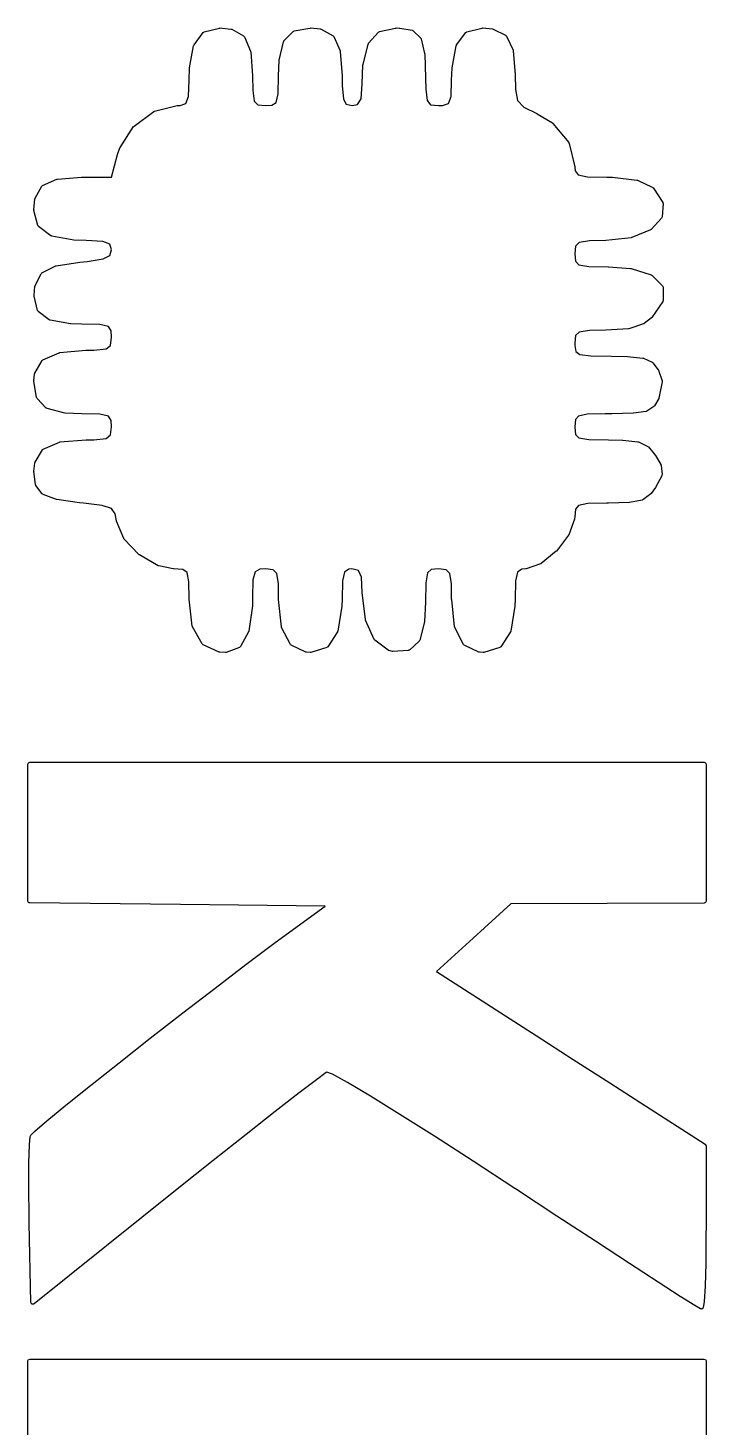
# Model space of a CAD drawing. Extents: x 48.9 to 61.3, y -83.6 to -38.9.
# Drawn here: x 51.945 to 53.749, y -50.935 to -47.214 of the extents above; entities that cross this region are included whole.
import ezdxf

# ---------------------------------------------------------------- set-up
doc = ezdxf.new("R2010")
doc.units = 0
doc.layers.add('BLACK', color=7, linetype='CONTINUOUS')

msp = doc.modelspace()

# ---------------------------------------------------------------- linework, layer by layer
at = {"layer": 'BLACK', "linetype": 'CONTINUOUS'}
for p, q in [((52.4141, -47.2241), (52.4541, -47.2138)), ((52.4541, -47.2138), (52.455, -47.2139)), ((52.455, -47.2139), (52.4558, -47.2136)), ((52.4558, -47.2136), (52.4851, -47.2164)), ((52.4851, -47.2164), (52.4861, -47.2168)), ((52.4861, -47.2168), (52.4871, -47.217)), ((52.4871, -47.217), (52.5186, -47.2345)), ((52.6536, -47.2211), (52.6952, -47.2137)), ((52.6952, -47.2137), (52.6959, -47.2139)), ((52.6959, -47.2139), (52.6966, -47.2136)), ((52.6966, -47.2136), (52.7231, -47.2161)), ((52.7231, -47.2161), (52.724, -47.2166)), ((52.724, -47.2166), (52.725, -47.2167)), ((52.725, -47.2167), (52.7565, -47.2341)), ((52.8805, -47.2229), (52.9232, -47.2137)), ((52.9232, -47.2137), (52.9238, -47.2138)), ((52.9238, -47.2138), (52.9243, -47.2136)), ((52.9243, -47.2136), (52.9333, -47.2138)), ((52.9333, -47.2138), (52.9336, -47.2139)), ((52.9336, -47.2139), (52.9341, -47.2138)), ((52.9341, -47.2138), (52.9675, -47.2198)), ((53.1126, -47.2241), (53.1526, -47.2138)), ((53.1526, -47.2138), (53.1535, -47.2139)), ((53.1535, -47.2139), (53.1543, -47.2136)), ((53.1543, -47.2136), (53.181, -47.2158)), ((53.181, -47.2158), (53.1819, -47.2163)), ((53.1819, -47.2163), (53.1829, -47.2164)), ((53.1829, -47.2164), (53.2158, -47.2331)), ((52.3867, -47.2588), (52.4114, -47.2259)), ((52.4114, -47.2259), (52.4128, -47.2251)), ((52.4128, -47.2251), (52.4141, -47.2241)), ((52.5186, -47.2345), (52.5196, -47.2358)), ((52.5196, -47.2358), (52.5208, -47.2369)), ((52.5208, -47.2369), (52.5372, -47.2751)), ((52.6135, -47.2989), (52.6248, -47.2505)), ((52.6248, -47.2505), (52.6256, -47.2494)), ((52.6256, -47.2494), (52.6261, -47.2481)), ((52.6261, -47.2481), (52.6509, -47.2226)), ((52.6509, -47.2226), (52.6524, -47.222)), ((52.6524, -47.222), (52.6536, -47.2211)), ((52.7565, -47.2341), (52.7575, -47.2354)), ((52.7575, -47.2354), (52.7587, -47.2365)), ((52.7587, -47.2365), (52.7753, -47.2748)), ((52.8365, -47.3103), (52.8498, -47.2564)), ((52.8498, -47.2564), (52.8505, -47.2554)), ((52.8505, -47.2554), (52.8509, -47.2542)), ((52.8509, -47.2542), (52.8779, -47.2244)), ((52.8779, -47.2244), (52.8793, -47.2238)), ((52.8793, -47.2238), (52.8805, -47.2229)), ((52.9675, -47.2198), (52.9688, -47.2206)), ((52.9688, -47.2206), (52.9702, -47.2212)), ((52.9702, -47.2212), (52.9898, -47.2405)), ((52.9898, -47.2405), (52.9903, -47.2418)), ((52.9903, -47.2418), (52.9911, -47.2429)), ((52.9911, -47.2429), (53.0003, -47.2816)), ((53.0852, -47.2588), (53.1099, -47.2259)), ((53.1099, -47.2259), (53.1113, -47.2251)), ((53.1113, -47.2251), (53.1126, -47.2241)), ((53.2158, -47.2331), (53.2169, -47.2343)), ((53.2169, -47.2343), (53.2181, -47.2354)), ((53.2181, -47.2354), (53.2354, -47.2728)), ((52.3747, -47.3193), (52.3857, -47.2609)), ((52.3857, -47.2609), (52.3864, -47.2599)), ((52.3864, -47.2599), (52.3867, -47.2588)), ((52.5372, -47.2751), (52.5372, -47.2759)), ((52.5372, -47.2759), (52.5376, -47.2767)), ((52.5376, -47.2767), (52.5424, -47.3405)), ((52.7753, -47.2748), (52.7753, -47.2757)), ((52.7753, -47.2757), (52.7757, -47.2764)), ((52.7757, -47.2764), (52.7805, -47.3405)), ((53.0003, -47.2816), (53.0002, -47.2821)), ((53.0002, -47.2821), (53.0005, -47.2826)), ((53.0005, -47.2826), (53.0027, -47.3467)), ((53.0732, -47.3193), (53.0842, -47.2609)), ((53.0842, -47.2609), (53.0849, -47.2599)), ((53.0849, -47.2599), (53.0852, -47.2588)), ((53.2354, -47.2728), (53.2354, -47.2737)), ((53.2354, -47.2737), (53.2358, -47.2745)), ((53.2358, -47.2745), (53.2409, -47.3374)), ((52.3736, -47.3523), (52.3746, -47.3201)), ((52.3746, -47.3201), (52.3748, -47.3197)), ((52.3748, -47.3197), (52.3747, -47.3193)), ((52.6118, -47.3407), (52.6133, -47.2999)), ((52.6133, -47.2999), (52.6135, -47.2994)), ((52.6135, -47.2994), (52.6135, -47.2989)), ((52.834, -47.3623), (52.8363, -47.3113)), ((52.8363, -47.3113), (52.8366, -47.3109)), ((52.8366, -47.3109), (52.8365, -47.3103)), ((53.0721, -47.3523), (53.0731, -47.3201)), ((53.0731, -47.3201), (53.0733, -47.3197)), ((53.0733, -47.3197), (53.0732, -47.3193)), ((52.3719, -47.3962), (52.3736, -47.3523)), ((52.5424, -47.3405), (52.5423, -47.3406)), ((52.5423, -47.3406), (52.5424, -47.3408)), ((52.5424, -47.3408), (52.5429, -47.3795)), ((52.6106, -47.3891), (52.6118, -47.3407)), ((52.6118, -47.3407), (52.6118, -47.3407)), ((52.6118, -47.3407), (52.6118, -47.3407)), ((52.7805, -47.3405), (52.7804, -47.3407)), ((52.7804, -47.3407), (52.7805, -47.3408)), ((52.7805, -47.3408), (52.7807, -47.3664)), ((52.7807, -47.3664), (52.784, -47.4026)), ((52.8313, -47.4021), (52.834, -47.3623)), ((53.0027, -47.3467), (53.0027, -47.3468)), ((53.0027, -47.3468), (53.0027, -47.3469)), ((53.0027, -47.3469), (53.0031, -47.3765)), ((53.0706, -47.396), (53.0721, -47.3523)), ((53.0721, -47.3523), (53.0721, -47.3523)), ((53.2409, -47.3374), (53.2408, -47.3376)), ((53.2408, -47.3376), (53.2409, -47.3377)), ((53.2409, -47.3377), (53.2416, -47.3773)), ((52.3649, -47.4146), (52.3719, -47.3962)), ((52.5429, -47.3795), (52.5469, -47.4079)), ((52.6054, -47.4116), (52.6106, -47.3891)), ((52.784, -47.4026), (52.7919, -47.4166)), ((52.822, -47.4171), (52.8313, -47.4021)), ((53.0031, -47.3765), (53.0068, -47.4069)), ((53.0638, -47.4143), (53.0706, -47.396)), ((53.2416, -47.3773), (53.2475, -47.4067)), ((52.2272, -47.4745), (52.2799, -47.4357)), ((52.2799, -47.4357), (52.2809, -47.4355)), ((52.2809, -47.4355), (52.2817, -47.4349)), ((52.2817, -47.4349), (52.3417, -47.4202)), ((52.3417, -47.4202), (52.3423, -47.4203)), ((52.3423, -47.4203), (52.3428, -47.4201)), ((52.3428, -47.4201), (52.3495, -47.4199)), ((52.3495, -47.4199), (52.3649, -47.4146)), ((52.5469, -47.4079), (52.5564, -47.4178)), ((52.5564, -47.4178), (52.5772, -47.42)), ((52.5772, -47.42), (52.5939, -47.419)), ((52.5939, -47.419), (52.6054, -47.4116)), ((52.7919, -47.4166), (52.8073, -47.4199)), ((52.8073, -47.4199), (52.822, -47.4171)), ((53.0068, -47.4069), (53.0162, -47.4176)), ((53.0162, -47.4176), (53.0376, -47.42)), ((53.0376, -47.42), (53.048, -47.4197)), ((53.048, -47.4197), (53.0638, -47.4143)), ((53.2475, -47.4067), (53.2639, -47.424)), ((53.2639, -47.424), (53.299, -47.4413)), ((53.299, -47.4413), (53.2992, -47.4415)), ((53.2992, -47.4415), (53.2994, -47.4415)), ((53.2994, -47.4415), (53.3404, -47.4663)), ((52.19, -47.5311), (52.226, -47.4758)), ((52.226, -47.4758), (52.2268, -47.4753)), ((52.2268, -47.4753), (52.2272, -47.4745)), ((53.3404, -47.4663), (53.3409, -47.467)), ((53.3409, -47.467), (53.3417, -47.4674)), ((53.3417, -47.4674), (53.3836, -47.5185)), ((52.1672, -47.6105), (52.1835, -47.55)), ((52.1835, -47.55), (52.1836, -47.5498)), ((52.1836, -47.5497), (52.1894, -47.5323)), ((52.1836, -47.5498), (52.1836, -47.5497)), ((52.1894, -47.5323), (52.1899, -47.5318)), ((52.1899, -47.5318), (52.19, -47.5311)), ((53.3836, -47.5185), (53.3839, -47.5196)), ((53.3839, -47.5196), (53.3846, -47.5206)), ((53.3846, -47.5206), (53.3995, -47.5833)), ((53.3995, -47.5833), (53.3994, -47.5837)), ((53.3994, -47.5837), (53.3996, -47.584)), ((53.3996, -47.584), (53.4006, -47.5938)), ((51.9839, -47.6323), (52.0219, -47.6157)), ((52.0219, -47.6157), (52.0227, -47.6157)), ((52.0227, -47.6157), (52.0235, -47.6153)), ((52.0235, -47.6153), (52.0871, -47.6105)), ((52.0871, -47.6105), (52.0873, -47.6106)), ((52.0873, -47.6106), (52.0875, -47.6105)), ((52.0875, -47.6105), (52.1672, -47.6105)), ((53.4006, -47.5938), (53.4087, -47.6039)), ((53.4087, -47.6039), (53.4337, -47.6092)), ((53.4337, -47.6092), (53.4847, -47.6105)), ((53.4847, -47.6105), (53.4847, -47.6105)), ((53.4847, -47.6105), (53.4996, -47.6107)), ((53.4996, -47.6107), (53.4998, -47.6108)), ((53.4998, -47.6108), (53.5001, -47.6107)), ((53.5001, -47.6107), (53.5652, -47.6181)), ((53.5652, -47.6181), (53.5659, -47.6185)), ((53.5659, -47.6185), (53.5668, -47.6185)), ((53.5668, -47.6185), (53.6059, -47.6373)), ((51.9641, -47.6663), (51.9815, -47.6345)), ((51.9815, -47.6345), (51.9827, -47.6335)), ((51.9827, -47.6335), (51.9839, -47.6323)), ((53.6059, -47.6373), (53.6064, -47.6378)), ((53.6064, -47.6378), (53.6071, -47.6381)), ((53.6071, -47.6381), (53.6081, -47.639)), ((53.6081, -47.639), (53.6084, -47.6396)), ((53.6084, -47.6396), (53.6089, -47.6399)), ((53.6089, -47.6399), (53.6341, -47.6775)), ((51.9609, -47.697), (51.9635, -47.6682)), ((51.9612, -47.6979), (51.9609, -47.697)), ((51.961, -47.6987), (51.9612, -47.6979)), ((51.9713, -47.7388), (51.961, -47.6987)), ((51.9635, -47.6682), (51.964, -47.6673)), ((51.964, -47.6673), (51.9641, -47.6663)), ((53.6349, -47.6807), (53.6319, -47.7163)), ((53.6341, -47.6775), (53.6344, -47.6791)), ((53.6344, -47.6791), (53.6349, -47.6807)), ((51.9723, -47.7401), (51.9713, -47.7388)), ((51.9732, -47.7415), (51.9723, -47.7401)), ((53.6306, -47.7193), (53.6026, -47.7493)), ((53.6311, -47.7178), (53.6306, -47.7193)), ((53.6319, -47.7163), (53.6311, -47.7178)), ((52.0061, -47.7662), (51.9732, -47.7415)), ((52.0072, -47.7665), (52.0061, -47.7662)), ((52.0081, -47.7671), (52.0072, -47.7665)), ((52.0666, -47.7782), (52.0081, -47.7671)), ((53.5501, -47.7715), (53.4825, -47.7792)), ((53.5507, -47.7712), (53.5501, -47.7715)), ((53.5515, -47.7712), (53.5507, -47.7712)), ((53.6009, -47.7505), (53.5515, -47.7712)), ((53.6017, -47.7497), (53.6009, -47.7505)), ((53.6026, -47.7493), (53.6017, -47.7497)), ((52.067, -47.7781), (52.0666, -47.7782)), ((52.0673, -47.7783), (52.067, -47.7781)), ((52.0996, -47.7792), (52.0673, -47.7783)), ((52.144, -47.7814), (52.0996, -47.7792)), ((52.1626, -47.7888), (52.144, -47.7814)), ((52.1671, -47.8038), (52.1626, -47.7888)), ((52.1628, -47.8184), (52.1671, -47.8038)), ((53.4017, -47.7935), (53.3996, -47.8142)), ((53.3996, -47.8142), (53.3996, -47.8143)), ((53.3996, -47.8143), (53.4016, -47.8341)), ((53.4112, -47.7841), (53.4017, -47.7935)), ((53.4387, -47.7799), (53.4112, -47.7841)), ((53.482, -47.7792), (53.4387, -47.7799)), ((53.4823, -47.7791), (53.482, -47.7792)), ((53.4825, -47.7792), (53.4823, -47.7791)), ((51.9822, -47.865), (52.0188, -47.8463)), ((52.0188, -47.8463), (52.0196, -47.8463)), ((52.0196, -47.8463), (52.0203, -47.8458)), ((52.0203, -47.8458), (52.0827, -47.8362)), ((52.0827, -47.8362), (52.0829, -47.8363)), ((52.0829, -47.8363), (52.083, -47.8362)), ((52.083, -47.8362), (52.1028, -47.8344)), ((52.1028, -47.8344), (52.1448, -47.8278)), ((52.1448, -47.8278), (52.1628, -47.8184)), ((53.4016, -47.8341), (53.4106, -47.8434)), ((53.4106, -47.8434), (53.4368, -47.8478)), ((53.4368, -47.8478), (53.4888, -47.8486)), ((53.4888, -47.8486), (53.489, -47.8487)), ((53.489, -47.8487), (53.4891, -47.8486)), ((53.4891, -47.8486), (53.5482, -47.853)), ((51.9639, -47.8988), (51.9801, -47.8672)), ((51.9801, -47.8672), (51.9812, -47.8662)), ((51.9812, -47.8662), (51.9822, -47.865)), ((53.5482, -47.853), (53.5487, -47.8533)), ((53.5487, -47.8533), (53.5493, -47.8532)), ((53.5493, -47.8532), (53.6029, -47.8702)), ((53.6029, -47.8702), (53.6038, -47.871)), ((53.6038, -47.871), (53.6049, -47.8714)), ((53.6049, -47.8714), (53.633, -47.899)), ((51.9611, -47.9254), (51.9633, -47.9007)), ((51.9614, -47.9262), (51.9611, -47.9254)), ((51.9612, -47.927), (51.9614, -47.9262)), ((51.9633, -47.9007), (51.9638, -47.8998)), ((51.9638, -47.8998), (51.9639, -47.8988)), ((53.633, -47.899), (53.6338, -47.9008)), ((53.6338, -47.9008), (53.6345, -47.9025)), ((53.6345, -47.9025), (53.6345, -47.9025)), ((53.6345, -47.9025), (53.6345, -47.9025)), ((53.6345, -47.9025), (53.6345, -47.9025)), ((53.6345, -47.9025), (53.635, -47.9384)), ((51.9701, -47.9647), (51.9612, -47.927)), ((53.6341, -47.9414), (53.6051, -47.9835)), ((53.6344, -47.9399), (53.6341, -47.9414)), ((53.635, -47.9384), (53.6344, -47.9399)), ((51.9711, -47.9661), (51.9701, -47.9647)), ((51.9719, -47.9675), (51.9711, -47.9661)), ((52.0017, -47.9901), (51.9719, -47.9675)), ((52.0029, -47.9904), (52.0017, -47.9901)), ((52.0039, -47.991), (52.0029, -47.9904)), ((52.0585, -48.0007), (52.0039, -47.991)), ((52.0589, -48.0006), (52.0585, -48.0007)), ((52.0592, -48.0007), (52.0589, -48.0006)), ((52.088, -48.0015), (52.0592, -48.0007)), ((53.5827, -48.0007), (53.5436, -48.0135)), ((53.5834, -48.0001), (53.5827, -48.0007)), ((53.5842, -47.9999), (53.5834, -48.0001)), ((53.6041, -47.9846), (53.5842, -47.9999)), ((53.6045, -47.9839), (53.6041, -47.9846)), ((53.6051, -47.9835), (53.6045, -47.9839)), ((52.1363, -48.0026), (52.088, -48.0015)), ((52.088, -48.0015), (52.088, -48.0015)), ((52.088, -48.0015), (52.088, -48.0015)), ((52.1589, -48.0079), (52.1363, -48.0026)), ((52.1662, -48.0194), (52.1589, -48.0079)), ((52.1646, -48.0579), (52.1672, -48.036)), ((52.1672, -48.036), (52.1662, -48.0194)), ((53.4017, -48.0316), (53.3996, -48.0523)), ((53.4112, -48.0222), (53.4017, -48.0316)), ((53.4387, -48.018), (53.4112, -48.0222)), ((53.482, -48.0174), (53.4387, -48.018)), ((53.4821, -48.0173), (53.482, -48.0174)), ((53.4822, -48.0174), (53.4821, -48.0173)), ((53.5424, -48.0137), (53.4822, -48.0174)), ((53.543, -48.0134), (53.5424, -48.0137)), ((53.5436, -48.0135), (53.543, -48.0134)), ((52.0295, -48.0768), (52.0993, -48.0709)), ((52.0993, -48.0709), (52.0995, -48.071)), ((52.0995, -48.071), (52.0997, -48.0709)), ((52.0997, -48.0709), (52.1205, -48.0707)), ((52.1205, -48.0707), (52.153, -48.0674)), ((52.153, -48.0674), (52.1646, -48.0579)), ((53.3996, -48.0523), (53.3997, -48.0578)), ((53.3997, -48.0578), (53.4025, -48.0743)), ((53.4025, -48.0743), (53.4132, -48.0823)), ((51.9633, -48.1316), (51.9825, -48.0981)), ((51.9825, -48.0981), (51.9838, -48.0972)), ((51.9838, -48.0972), (51.9849, -48.0961)), ((51.9849, -48.0961), (52.0279, -48.0772)), ((52.0279, -48.0772), (52.0288, -48.0772)), ((52.0288, -48.0772), (52.0295, -48.0768)), ((53.4132, -48.0823), (53.4423, -48.086)), ((53.4423, -48.086), (53.4973, -48.0867)), ((53.4973, -48.0867), (53.4973, -48.0868)), ((53.4973, -48.0868), (53.4973, -48.0868)), ((53.4973, -48.0868), (53.5396, -48.0874)), ((53.5396, -48.0874), (53.5399, -48.0875)), ((53.5399, -48.0875), (53.5401, -48.0874)), ((53.5401, -48.0874), (53.5808, -48.0916)), ((53.5808, -48.0916), (53.5815, -48.092)), ((53.5815, -48.092), (53.5823, -48.092)), ((53.5823, -48.092), (53.6056, -48.1023)), ((53.6056, -48.1023), (53.6065, -48.1032)), ((53.6065, -48.1032), (53.6076, -48.1038)), ((53.6076, -48.1038), (53.6219, -48.1225)), ((51.9609, -48.1522), (51.9626, -48.1337)), ((51.9626, -48.1337), (51.9631, -48.1327)), ((51.9631, -48.1327), (51.9633, -48.1316)), ((53.6219, -48.1225), (53.6221, -48.1233)), ((53.6221, -48.1233), (53.6227, -48.1239)), ((53.6227, -48.1239), (53.6323, -48.152)), ((51.9611, -48.1528), (51.9609, -48.1522)), ((51.9609, -48.1534), (51.9611, -48.1528)), ((51.968, -48.1962), (51.9609, -48.1534)), ((53.6325, -48.1546), (53.6237, -48.1979)), ((53.6323, -48.152), (53.6322, -48.1533)), ((53.6322, -48.1533), (53.6325, -48.1546)), ((51.9688, -48.1975), (51.968, -48.1962)), ((51.9693, -48.1989), (51.9688, -48.1975)), ((51.9938, -48.2245), (51.9693, -48.1989)), ((53.61, -48.2207), (53.5912, -48.2325)), ((53.6106, -48.2197), (53.61, -48.2207)), ((53.6116, -48.219), (53.6106, -48.2197)), ((53.6231, -48.1995), (53.6116, -48.219)), ((53.6233, -48.1986), (53.6231, -48.1995)), ((53.6237, -48.1979), (53.6233, -48.1986)), ((51.9951, -48.2251), (51.9938, -48.2245)), ((51.9962, -48.2259), (51.9951, -48.2251)), ((52.0432, -48.2377), (51.9962, -48.2259)), ((52.0437, -48.2376), (52.0432, -48.2377)), ((52.0442, -48.2378), (52.0437, -48.2376)), ((52.0879, -48.2396), (52.0442, -48.2378)), ((52.088, -48.2396), (52.0879, -48.2396)), ((52.1363, -48.2407), (52.088, -48.2396)), ((52.088, -48.2396), (52.088, -48.2396)), ((52.1589, -48.246), (52.1363, -48.2407)), ((52.1662, -48.2575), (52.1589, -48.246)), ((52.1672, -48.2742), (52.1662, -48.2575)), ((53.4013, -48.255), (53.3996, -48.2745)), ((53.4093, -48.2457), (53.4013, -48.255)), ((53.4329, -48.2409), (53.4093, -48.2457)), ((53.4808, -48.2396), (53.4329, -48.2409)), ((53.4982, -48.2396), (53.4808, -48.2396)), ((53.4983, -48.2396), (53.4982, -48.2396)), ((53.4982, -48.2396), (53.4982, -48.2396)), ((53.5551, -48.2385), (53.4983, -48.2396)), ((53.5554, -48.2383), (53.5551, -48.2385)), ((53.5558, -48.2384), (53.5554, -48.2383)), ((53.5893, -48.2332), (53.5558, -48.2384)), ((53.5902, -48.2327), (53.5893, -48.2332)), ((53.5912, -48.2325), (53.5902, -48.2327)), ((52.153, -48.3055), (52.1646, -48.2961)), ((52.1646, -48.2961), (52.1672, -48.2742)), ((53.3996, -48.2745), (53.3996, -48.2752)), ((53.3996, -48.2752), (53.4017, -48.2947)), ((53.4017, -48.2947), (53.4108, -48.3038)), ((51.9638, -48.3686), (51.9834, -48.3355)), ((51.9834, -48.3355), (51.9846, -48.3346)), ((51.9846, -48.3346), (51.9857, -48.3335)), ((51.9857, -48.3335), (52.0285, -48.3151)), ((52.0285, -48.3151), (52.0293, -48.3151)), ((52.0293, -48.3151), (52.0301, -48.3147)), ((52.0301, -48.3147), (52.0994, -48.309)), ((52.0994, -48.309), (52.0995, -48.3091)), ((52.0995, -48.3091), (52.0997, -48.309)), ((52.0997, -48.309), (52.1205, -48.3088)), ((52.1205, -48.3088), (52.153, -48.3055)), ((53.4108, -48.3038), (53.4373, -48.3082)), ((53.4373, -48.3082), (53.4896, -48.309)), ((53.4896, -48.309), (53.5271, -48.3096)), ((53.5271, -48.3096), (53.5274, -48.3097)), ((53.5274, -48.3097), (53.5276, -48.3096)), ((53.5276, -48.3096), (53.5678, -48.3142)), ((53.5678, -48.3142), (53.5686, -48.3146)), ((53.5686, -48.3146), (53.5695, -48.3146)), ((53.5695, -48.3146), (53.594, -48.3266)), ((53.594, -48.3266), (53.5947, -48.3274)), ((53.5947, -48.3274), (53.5956, -48.3279)), ((53.5956, -48.3279), (53.6143, -48.3505)), ((51.9609, -48.3925), (51.9631, -48.3707)), ((51.9631, -48.3707), (51.9636, -48.3697)), ((51.9636, -48.3697), (51.9638, -48.3686)), ((53.6143, -48.3505), (53.6144, -48.3509)), ((53.6144, -48.3509), (53.6147, -48.3511)), ((53.6147, -48.3511), (53.6288, -48.375)), ((51.9611, -48.393), (51.9609, -48.3925)), ((51.9609, -48.3936), (51.9611, -48.393)), ((51.9652, -48.4282), (51.9609, -48.3936)), ((53.6316, -48.4044), (53.6148, -48.4354)), ((53.6288, -48.375), (53.6289, -48.3761)), ((53.6289, -48.3761), (53.6294, -48.377)), ((53.6294, -48.377), (53.6322, -48.4014)), ((53.6317, -48.4029), (53.6316, -48.4044)), ((53.6322, -48.4014), (53.6317, -48.4029)), ((51.9658, -48.4293), (51.9652, -48.4282)), ((51.9661, -48.4306), (51.9658, -48.4293)), ((51.983, -48.4527), (51.9661, -48.4306)), ((53.6144, -48.436), (53.6029, -48.4516)), ((53.6145, -48.4357), (53.6144, -48.436)), ((53.6148, -48.4354), (53.6145, -48.4357)), ((51.9842, -48.4534), (51.983, -48.4527)), ((51.9852, -48.4543), (51.9842, -48.4534)), ((52.0207, -48.4677), (51.9852, -48.4543)), ((52.0213, -48.4677), (52.0207, -48.4677)), ((52.0218, -48.468), (52.0213, -48.4677)), ((52.0821, -48.4766), (52.0218, -48.468)), ((52.0822, -48.4765), (52.0821, -48.4766)), ((52.0823, -48.4766), (52.0822, -48.4765)), ((52.0923, -48.4776), (52.0823, -48.4766)), ((52.1421, -48.4835), (52.0923, -48.4776)), ((52.1669, -48.4918), (52.1421, -48.4835)), ((53.4098, -48.4833), (53.4014, -48.493)), ((53.4345, -48.4787), (53.4098, -48.4833)), ((53.4846, -48.4778), (53.4345, -48.4787)), ((53.4895, -48.4778), (53.4846, -48.4778)), ((53.4896, -48.4777), (53.4895, -48.4778)), ((53.4897, -48.4777), (53.4896, -48.4777)), ((53.5447, -48.4761), (53.4897, -48.4777)), ((53.5451, -48.476), (53.5447, -48.4761)), ((53.5456, -48.476), (53.5451, -48.476)), ((53.5788, -48.4691), (53.5456, -48.476)), ((53.5796, -48.4685), (53.5788, -48.4691)), ((53.5807, -48.4682), (53.5796, -48.4685)), ((53.6018, -48.4526), (53.5807, -48.4682)), ((53.6022, -48.452), (53.6018, -48.4526)), ((53.6029, -48.4516), (53.6022, -48.452)), ((52.1769, -48.506), (52.1669, -48.4918)), ((52.1802, -48.5247), (52.1769, -48.506)), ((53.3991, -48.5201), (53.3839, -48.5614)), ((53.3994, -48.5186), (53.3991, -48.5193)), ((53.3991, -48.5193), (53.3991, -48.5201)), ((53.3996, -48.514), (53.3994, -48.5186)), ((53.4014, -48.493), (53.3996, -48.514)), ((52.1805, -48.5251), (52.1802, -48.5247)), ((52.1805, -48.5257), (52.1805, -48.5251)), ((52.1996, -48.5712), (52.1805, -48.5257)), ((52.2002, -48.5719), (52.1996, -48.5712)), ((52.2006, -48.5728), (52.2002, -48.5719)), ((52.2403, -48.6144), (52.2006, -48.5728)), ((53.3831, -48.5627), (53.3508, -48.6047)), ((53.3833, -48.5619), (53.3831, -48.5627)), ((53.3839, -48.5614), (53.3833, -48.5619)), ((52.241, -48.6147), (52.2403, -48.6144)), ((52.2415, -48.6152), (52.241, -48.6147)), ((52.2913, -48.644), (52.2415, -48.6152)), ((53.35, -48.6055), (53.31, -48.6381)), ((53.3503, -48.605), (53.35, -48.6055)), ((53.3508, -48.6047), (53.3503, -48.605)), ((52.2922, -48.6441), (52.2913, -48.644)), ((52.2928, -48.6445), (52.2922, -48.6441)), ((52.3312, -48.6523), (52.2928, -48.6445)), ((52.3316, -48.6522), (52.3312, -48.6523)), ((52.3319, -48.6524), (52.3316, -48.6522)), ((52.3572, -48.6539), (52.3319, -48.6524)), ((52.3683, -48.6621), (52.3572, -48.6539)), ((52.3729, -48.6864), (52.3683, -48.6621)), ((52.5493, -48.6599), (52.5436, -48.681)), ((52.5619, -48.6531), (52.5493, -48.6599)), ((52.5769, -48.6524), (52.5619, -48.6531)), ((52.5976, -48.6545), (52.5769, -48.6524)), ((52.607, -48.6641), (52.5976, -48.6545)), ((52.6111, -48.692), (52.607, -48.6641)), ((52.7874, -48.6606), (52.7819, -48.6841)), ((52.7983, -48.6531), (52.7874, -48.6606)), ((52.8068, -48.6524), (52.7983, -48.6531)), ((52.824, -48.6567), (52.8068, -48.6524)), ((52.832, -48.6741), (52.824, -48.6567)), ((53.0081, -48.6631), (53.0036, -48.689)), ((53.0175, -48.6543), (53.0081, -48.6631)), ((53.0374, -48.6524), (53.0175, -48.6543)), ((53.058, -48.6545), (53.0374, -48.6524)), ((53.0674, -48.6641), (53.058, -48.6545)), ((53.0715, -48.692), (53.0674, -48.6641)), ((53.2476, -48.6608), (53.2422, -48.6843)), ((53.2585, -48.6532), (53.2476, -48.6608)), ((53.2692, -48.6524), (53.2585, -48.6532)), ((53.2698, -48.6521), (53.2692, -48.6524)), ((53.2705, -48.6521), (53.2698, -48.6521)), ((53.3085, -48.639), (53.2705, -48.6521)), ((53.3092, -48.6384), (53.3085, -48.639)), ((53.31, -48.6381), (53.3092, -48.6384)), ((52.3736, -48.7323), (52.3729, -48.6864)), ((52.5436, -48.681), (52.5424, -48.7279)), ((52.6118, -48.7336), (52.6111, -48.692)), ((52.7819, -48.6841), (52.7805, -48.7336)), ((52.8342, -48.7151), (52.832, -48.6741)), ((53.0036, -48.689), (53.0027, -48.7408)), ((53.0721, -48.7336), (53.0715, -48.692)), ((53.2422, -48.6843), (53.2409, -48.7336)), ((52.3737, -48.7326), (52.3736, -48.7323)), ((52.3737, -48.7328), (52.3737, -48.7326)), ((52.3821, -48.8045), (52.3737, -48.7328)), ((52.5424, -48.7279), (52.542, -48.7495)), ((52.6118, -48.7338), (52.6118, -48.7336)), ((52.6118, -48.7341), (52.6118, -48.7338)), ((52.6194, -48.8063), (52.6118, -48.7341)), ((52.7805, -48.7336), (52.7802, -48.7503)), ((52.8343, -48.7153), (52.8342, -48.7151)), ((52.8343, -48.7154), (52.8343, -48.7153)), ((52.8426, -48.7868), (52.8343, -48.7154)), ((53.0027, -48.7409), (53.0003, -48.7922)), ((53.0027, -48.7408), (53.0027, -48.7408)), ((53.0027, -48.7408), (53.0027, -48.7409)), ((53.0722, -48.7338), (53.0721, -48.7336)), ((53.0722, -48.7341), (53.0722, -48.7338)), ((53.0798, -48.8063), (53.0722, -48.7341)), ((53.2409, -48.7336), (53.2406, -48.7503)), ((52.5419, -48.7501), (52.5327, -48.8177)), ((52.542, -48.7495), (52.5419, -48.7498)), ((52.5419, -48.7498), (52.5419, -48.7501)), ((52.7801, -48.751), (52.7695, -48.8177)), ((52.7802, -48.7503), (52.78, -48.7506)), ((52.78, -48.7506), (52.7801, -48.751)), ((53.2405, -48.751), (53.2298, -48.8177)), ((53.2406, -48.7503), (53.2404, -48.7506)), ((53.2404, -48.7506), (53.2405, -48.751)), ((52.3826, -48.8054), (52.3821, -48.8045)), ((52.3827, -48.8064), (52.3826, -48.8054)), ((52.4084, -48.8517), (52.3827, -48.8064)), ((52.5321, -48.8194), (52.5102, -48.8591)), ((52.5322, -48.8185), (52.5321, -48.8194)), ((52.5327, -48.8177), (52.5322, -48.8185)), ((52.6198, -48.8072), (52.6194, -48.8063)), ((52.6199, -48.8081), (52.6198, -48.8072)), ((52.643, -48.8531), (52.6199, -48.8081)), ((52.7689, -48.8187), (52.7687, -48.8197)), ((52.7695, -48.8177), (52.7689, -48.8187)), ((52.843, -48.7875), (52.8426, -48.7868)), ((52.843, -48.7882), (52.843, -48.7875)), ((52.8661, -48.8397), (52.843, -48.7882)), ((53.0001, -48.7933), (52.9873, -48.8418)), ((53.0003, -48.7922), (53, -48.7927)), ((53, -48.7927), (53.0001, -48.7933)), ((53.0802, -48.8072), (53.0798, -48.8063)), ((53.0803, -48.8081), (53.0802, -48.8072)), ((53.1034, -48.8531), (53.0803, -48.8081)), ((53.2293, -48.8187), (53.2291, -48.8197)), ((53.2298, -48.8177), (53.2293, -48.8187)), ((52.4096, -48.8526), (52.4084, -48.8517)), ((52.4107, -48.8538), (52.4096, -48.8526)), ((52.4539, -48.8733), (52.4107, -48.8538)), ((52.6443, -48.8541), (52.643, -48.8531)), ((52.6453, -48.8553), (52.6443, -48.8541)), ((52.6843, -48.8736), (52.6453, -48.8553)), ((52.7687, -48.8197), (52.7424, -48.8593)), ((52.867, -48.8406), (52.8661, -48.8397)), ((52.8676, -48.8417), (52.867, -48.8406)), ((52.9029, -48.8686), (52.8676, -48.8417)), ((52.9858, -48.8442), (52.96, -48.868)), ((52.9864, -48.8429), (52.9858, -48.8442)), ((52.9873, -48.8418), (52.9864, -48.8429)), ((53.1046, -48.8541), (53.1034, -48.8531)), ((53.1057, -48.8553), (53.1046, -48.8541)), ((53.1447, -48.8736), (53.1057, -48.8553)), ((53.2291, -48.8197), (53.2028, -48.8593)), ((52.4548, -48.8733), (52.4539, -48.8733)), ((52.4556, -48.8737), (52.4548, -48.8733)), ((52.4703, -48.8746), (52.4556, -48.8737)), ((52.4713, -48.8743), (52.4703, -48.8746)), ((52.4723, -48.8743), (52.4713, -48.8743)), ((52.5075, -48.8614), (52.4723, -48.8743)), ((52.5088, -48.8602), (52.5075, -48.8614)), ((52.5102, -48.8591), (52.5088, -48.8602)), ((52.6853, -48.8737), (52.6843, -48.8736)), ((52.6862, -48.8741), (52.6853, -48.8737)), ((52.6959, -48.8746), (52.6862, -48.8741)), ((52.6967, -48.8743), (52.6959, -48.8746)), ((52.6976, -48.8744), (52.6967, -48.8743)), ((52.7398, -48.8613), (52.6976, -48.8744)), ((52.7411, -48.8603), (52.7398, -48.8613)), ((52.7424, -48.8593), (52.7411, -48.8603)), ((52.9039, -48.8689), (52.9029, -48.8686)), ((52.9048, -48.8695), (52.9039, -48.8689)), ((52.9146, -48.8717), (52.9048, -48.8695)), ((52.9153, -48.8716), (52.9146, -48.8717)), ((52.916, -48.8719), (52.9153, -48.8716)), ((52.9569, -48.8694), (52.916, -48.8719)), ((52.9584, -48.8686), (52.9569, -48.8694)), ((52.96, -48.868), (52.9584, -48.8686)), ((53.1457, -48.8737), (53.1447, -48.8736)), ((53.1465, -48.8741), (53.1457, -48.8737)), ((53.1562, -48.8746), (53.1465, -48.8741)), ((53.1571, -48.8743), (53.1562, -48.8746)), ((53.158, -48.8744), (53.1571, -48.8743)), ((53.2001, -48.8613), (53.158, -48.8744)), ((53.2014, -48.8603), (53.2001, -48.8613)), ((53.2028, -48.8593), (53.2014, -48.8603)), ((51.945, -49.1713), (51.9465, -49.1677)), ((51.945, -49.5358), (51.945, -49.1713)), ((51.9465, -49.1677), (51.95, -49.1662)), ((51.95, -49.1662), (53.7439, -49.1662)), ((53.7439, -49.1662), (53.7474, -49.1677)), ((53.7474, -49.1677), (53.7489, -49.1713)), ((53.7489, -49.1713), (53.7489, -49.5364)), ((51.9457, -49.5376), (51.945, -49.5358)), ((51.9464, -49.5393), (51.9457, -49.5376)), ((51.9465, -49.5393), (51.9464, -49.5393)), ((51.9465, -49.5394), (51.9465, -49.5393)), ((51.9482, -49.5401), (51.9465, -49.5394)), ((51.9499, -49.5408), (51.9482, -49.5401)), ((52.3504, -49.5451), (51.9499, -49.5408)), ((52.7357, -49.5492), (52.3504, -49.5451)), ((52.6611, -49.6032), (52.7357, -49.5492)), ((53.2299, -49.5427), (53.1291, -49.6344)), ((53.4859, -49.5421), (53.2299, -49.5427)), ((53.7439, -49.5414), (53.4859, -49.5421)), ((53.7458, -49.5406), (53.7439, -49.5414)), ((53.7474, -49.5399), (53.7458, -49.5406)), ((53.7482, -49.538), (53.7474, -49.5399)), ((53.7474, -49.5399), (53.7474, -49.5399)), ((53.7474, -49.5399), (53.7474, -49.5399)), ((53.7489, -49.5364), (53.7482, -49.538)), ((52.5988, -49.649), (52.661, -49.6032)), ((52.661, -49.6032), (52.661, -49.6032)), ((52.661, -49.6032), (52.6611, -49.6032)), ((53.1291, -49.6344), (53.0317, -49.723)), ((52.5248, -49.7046), (52.5988, -49.649)), ((52.5988, -49.649), (52.5988, -49.649)), ((52.5988, -49.649), (52.5988, -49.649)), ((52.4429, -49.767), (52.5248, -49.7046)), ((52.5248, -49.7046), (52.5248, -49.7046)), ((52.5248, -49.7046), (52.5248, -49.7046)), ((53.0317, -49.723), (53.2157, -49.8413)), ((52.3569, -49.8333), (52.4429, -49.767)), ((52.4429, -49.767), (52.4429, -49.767)), ((52.4429, -49.767), (52.4429, -49.767)), ((52.2704, -49.9005), (52.3569, -49.8333)), ((52.3569, -49.8333), (52.3569, -49.8333)), ((52.3569, -49.8333), (52.3569, -49.8333)), ((53.2157, -49.8413), (53.2967, -49.8933)), ((53.2967, -49.8933), (53.3955, -49.9568)), ((52.1873, -49.9658), (52.2704, -49.9005)), ((52.2704, -49.9005), (52.2704, -49.9005)), ((52.2704, -49.9005), (52.2704, -49.9005)), ((52.1112, -50.0261), (52.1872, -49.9658)), ((52.1872, -49.9658), (52.1873, -49.9658)), ((52.1873, -49.9658), (52.1873, -49.9658)), ((53.3955, -49.9568), (53.3955, -49.9568)), ((53.3955, -49.9568), (53.4927, -50.0193)), ((52.7384, -49.9919), (52.7124, -50.0108)), ((52.7403, -49.9908), (52.7384, -49.9919)), ((52.7551, -49.9965), (52.7403, -49.9908)), ((52.7954, -50.0187), (52.7551, -49.9965)), ((52.046, -50.0785), (52.1112, -50.0261)), ((52.1112, -50.0261), (52.1112, -50.0261)), ((52.1112, -50.0261), (52.1112, -50.0261)), ((52.6661, -50.0462), (52.6026, -50.0955)), ((52.7124, -50.0108), (52.6661, -50.0462)), ((52.6661, -50.0462), (52.6661, -50.0462)), ((52.8562, -50.0548), (52.7954, -50.0187)), ((53.4927, -50.0193), (53.4927, -50.0193)), ((53.4927, -50.0193), (53.5759, -50.0728)), ((51.9954, -50.1201), (52.046, -50.0785)), ((52.046, -50.0785), (52.046, -50.0785)), ((52.046, -50.0785), (52.046, -50.0785)), ((52.9342, -50.103), (52.8562, -50.0548)), ((53.5759, -50.0728), (53.7466, -50.1824)), ((51.9631, -50.1479), (51.9953, -50.1202)), ((51.9953, -50.1202), (51.9953, -50.1201)), ((51.9953, -50.1201), (51.9954, -50.1201)), ((52.6026, -50.0955), (52.5253, -50.1563)), ((52.6026, -50.0955), (52.6026, -50.0955)), ((53.0264, -50.1612), (52.9342, -50.103)), ((51.952, -50.1603), (51.9526, -50.1588)), ((51.9526, -50.1588), (51.9627, -50.1483)), ((51.9627, -50.1483), (51.9629, -50.1482)), ((51.9629, -50.1482), (51.9631, -50.1479)), ((52.5253, -50.1563), (52.4374, -50.226)), ((52.5253, -50.1563), (52.5253, -50.1563)), ((51.9475, -50.2316), (51.9489, -50.1842)), ((51.9489, -50.1839), (51.9512, -50.1617)), ((51.9489, -50.184), (51.9489, -50.1839)), ((51.9489, -50.1842), (51.9489, -50.184)), ((51.9512, -50.1617), (51.952, -50.1603)), ((53.1296, -50.2276), (53.0264, -50.1612)), ((53.7466, -50.1824), (53.7469, -50.1828)), ((53.7469, -50.1828), (53.7474, -50.1831)), ((53.7474, -50.1831), (53.748, -50.1844)), ((53.748, -50.1844), (53.7488, -50.1855)), ((53.7488, -50.1855), (53.7487, -50.1861)), ((53.7487, -50.1861), (53.7489, -50.1866)), ((53.7489, -50.1866), (53.7489, -50.4012)), ((51.9473, -50.2977), (51.9475, -50.2317)), ((51.9475, -50.2317), (51.9475, -50.2316)), ((51.9475, -50.2316), (51.9475, -50.2316)), ((52.4374, -50.226), (52.3421, -50.3021)), ((52.4374, -50.226), (52.4374, -50.226)), ((53.2406, -50.3002), (53.1296, -50.2276)), ((51.9473, -50.2978), (51.9473, -50.2977)), ((51.9473, -50.2977), (51.9473, -50.2977)), ((51.9482, -50.3759), (51.9473, -50.2978)), ((52.3421, -50.3021), (51.9611, -50.6072)), ((52.3421, -50.3021), (52.3421, -50.3021)), ((53.2416, -50.3008), (53.2406, -50.3002)), ((53.3523, -50.3736), (53.2416, -50.3008)), ((53.2416, -50.3008), (53.2416, -50.3008)), ((53.2416, -50.3008), (53.2416, -50.3008)), ((51.9485, -50.3922), (51.9482, -50.3759)), ((51.9482, -50.3759), (51.9482, -50.3759)), ((51.9482, -50.3759), (51.9482, -50.3759)), ((53.4545, -50.4406), (53.3523, -50.3736)), ((53.3523, -50.3736), (53.3523, -50.3736)), ((53.3523, -50.3736), (53.3523, -50.3736)), ((51.9529, -50.6034), (51.9485, -50.3922)), ((51.9485, -50.3922), (51.9485, -50.3922)), ((51.9485, -50.3922), (51.9485, -50.3922)), ((53.7489, -50.4012), (53.7488, -50.4235)), ((53.7489, -50.4012), (53.7489, -50.4012)), ((53.7489, -50.4012), (53.7489, -50.4012)), ((53.4546, -50.4406), (53.4545, -50.4406)), ((53.5453, -50.4998), (53.4546, -50.4406)), ((53.4546, -50.4406), (53.4546, -50.4406)), ((53.7488, -50.4236), (53.7481, -50.4991)), ((53.7488, -50.4235), (53.7488, -50.4236)), ((53.7488, -50.4236), (53.7488, -50.4236)), ((53.6216, -50.5493), (53.5453, -50.4998)), ((53.5453, -50.4998), (53.5453, -50.4998)), ((53.5453, -50.4998), (53.5453, -50.4998)), ((53.748, -50.4991), (53.7464, -50.5602)), ((53.7481, -50.4991), (53.748, -50.4991)), ((53.748, -50.4991), (53.748, -50.4991)), ((53.6804, -50.5871), (53.6216, -50.5493)), ((53.6216, -50.5493), (53.6216, -50.5493)), ((53.6216, -50.5493), (53.6216, -50.5493)), ((53.7464, -50.5604), (53.7441, -50.6012)), ((53.7464, -50.5602), (53.7464, -50.5603)), ((53.7464, -50.5603), (53.7464, -50.5604)), ((51.9536, -50.6048), (51.9529, -50.6034)), ((51.954, -50.6064), (51.9536, -50.6048)), ((53.6805, -50.5872), (53.6804, -50.5871)), ((53.6804, -50.5871), (53.6804, -50.5871)), ((53.7188, -50.6114), (53.6805, -50.5872)), ((53.7441, -50.6019), (53.7413, -50.6168)), ((53.7441, -50.6012), (53.744, -50.6015)), ((53.744, -50.6015), (53.7441, -50.6019)), ((51.9543, -50.6066), (51.954, -50.6064)), ((51.9545, -50.6069), (51.9543, -50.6066)), ((51.956, -50.6075), (51.9545, -50.6069)), ((51.9574, -50.6082), (51.956, -50.6075)), ((51.9577, -50.6081), (51.9574, -50.6082)), ((51.958, -50.6083), (51.9577, -50.6081)), ((51.9595, -50.6076), (51.958, -50.6083)), ((51.9611, -50.6072), (51.9595, -50.6076)), ((53.7189, -50.6114), (53.7188, -50.6114)), ((53.719, -50.6115), (53.7189, -50.6114)), ((53.7339, -50.6202), (53.719, -50.6115)), ((53.7348, -50.6203), (53.7339, -50.6202)), ((53.7355, -50.6208), (53.7348, -50.6203)), ((53.7357, -50.6207), (53.7355, -50.6208)), ((53.7359, -50.6209), (53.7357, -50.6207)), ((53.736, -50.6209), (53.7359, -50.6209)), ((53.7368, -50.6206), (53.736, -50.6209)), ((53.7377, -50.6207), (53.7368, -50.6206)), ((53.7383, -50.6202), (53.7377, -50.6207)), ((53.7393, -50.62), (53.7383, -50.6202)), ((53.7394, -50.6198), (53.7393, -50.62)), ((53.7396, -50.6197), (53.7394, -50.6198)), ((53.7401, -50.6189), (53.7396, -50.6197)), ((53.7407, -50.6184), (53.7401, -50.6189)), ((53.7408, -50.6176), (53.7407, -50.6184)), ((53.7413, -50.6168), (53.7408, -50.6176)), ((51.9465, -50.7552), (51.95, -50.7537)), ((51.95, -50.7537), (53.7439, -50.7537)), ((53.7439, -50.7537), (53.7474, -50.7552)), ((51.945, -50.7587), (51.9465, -50.7552)), ((51.945, -51.1322), (51.945, -50.7587)), ((53.7474, -50.7552), (53.7489, -50.7587)), ((53.7489, -50.7587), (53.7489, -51.1394))]:
    msp.add_line(p, q, dxfattribs=at)

doc.saveas('drawing.dxf')
